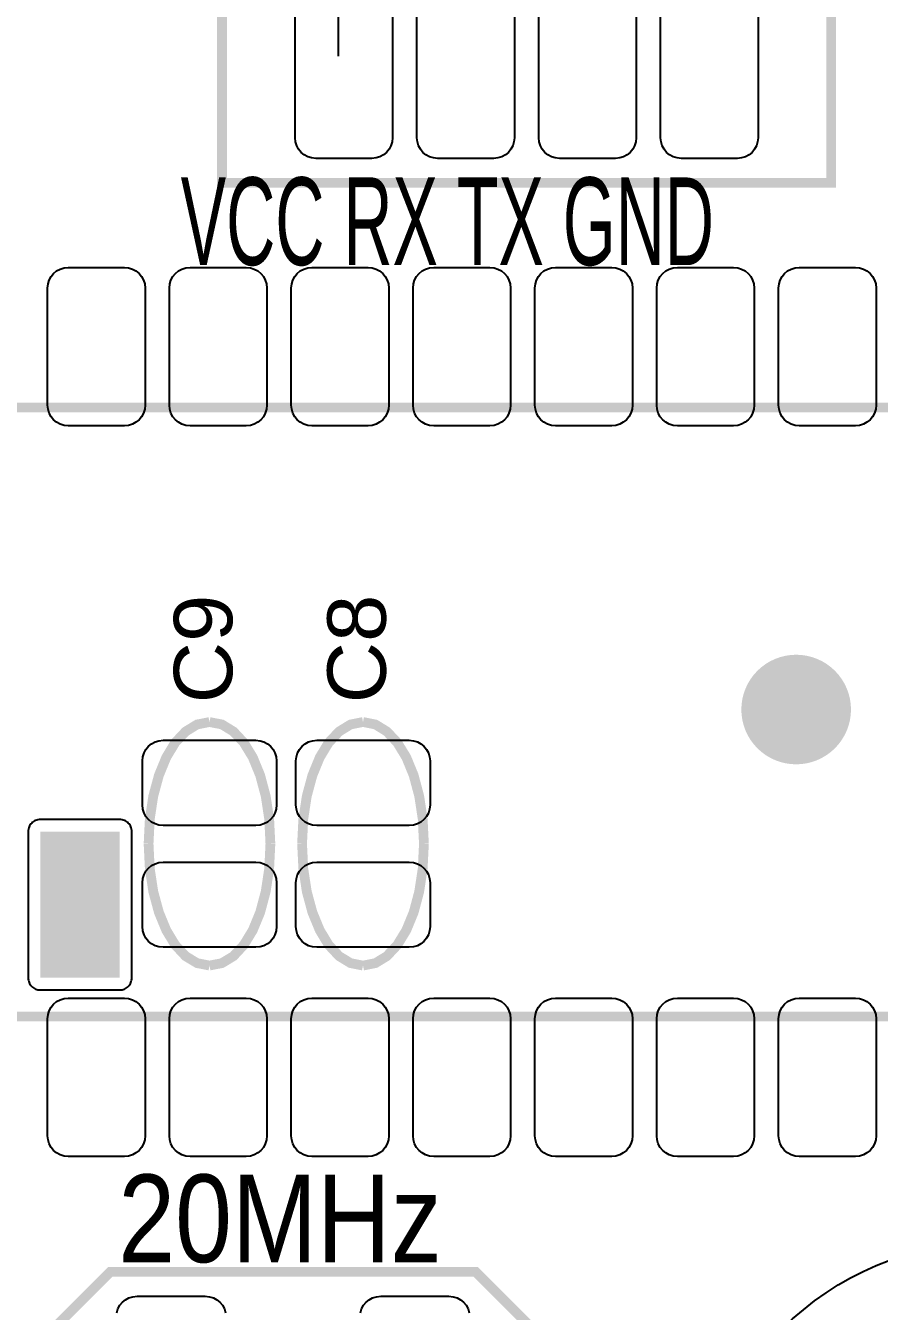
# Model space of a CAD drawing. Header units: inches. Extents: x 18.7 to 39.4, y 4.3 to 20.5.
# Drawn here: x 34.265 to 35.019, y 11.857 to 12.994 of the extents above; entities that cross this region are included whole.
import ezdxf

# ---------------------------------------------------------------- set-up
doc = ezdxf.new("R2010")
doc.units = ezdxf.units.IN
doc.header["$MEASUREMENT"] = 0
doc.layers.add('WIRES', color=7, linetype='Continuous')
doc.styles.get("Standard").update_dxf_attribs({"font": 'arial.ttf'})

# ---------------------------------------------------------------- blocks, each defined once
blk = doc.blocks.new('RPAD')
blk.add_trace([(-0.5, -0.5), (-0.5, 0.5), (0.5, -0.5), (0.5, 0.5)])
blk = doc.blocks.new('EPAD')
at = {"const_width": 0.5}
blk.add_lwpolyline([(-0.25, 0, 1), (0.25, 0, 1)], format="xyb", close=True, dxfattribs=at)
blk = doc.blocks.new('tarjetacontrol3')
at = {"const_width": 0.012}
for points in [[(51.671, 39.8445), (52.421, 39.8445), (52.421, 40.2195), (51.671, 40.2195), (51.671, 39.8445)], [(51.671, 39.8445), (52.421, 39.8445), (52.421, 40.2195), (51.671, 40.2195), (51.671, 39.8445)], [(51.671, 39.8445), (52.421, 39.8445), (52.421, 40.2195), (51.671, 40.2195), (51.671, 39.8445)], [(49.7913, 39.5676), (52.7913, 39.5676)], [(49.7913, 39.5676), (52.7913, 39.5676)], [(49.7913, 39.5676), (52.7913, 39.5676)], [(51.6556, 39.1802), (51.6404, 39.1772), (51.6262, 39.1685), (51.6134, 39.1549), (51.6024, 39.1367), (51.5933, 39.1145), (51.5864, 39.089), (51.5821, 39.0607), (51.5806, 39.0302)], [(51.6556, 39.1802), (51.6404, 39.1772), (51.6262, 39.1685), (51.6134, 39.1549), (51.6024, 39.1367), (51.5933, 39.1145), (51.5864, 39.089), (51.5821, 39.0607), (51.5806, 39.0302)], [(51.6556, 39.1802), (51.6404, 39.1772), (51.6262, 39.1685), (51.6134, 39.1549), (51.6024, 39.1367), (51.5933, 39.1145), (51.5864, 39.089), (51.5821, 39.0607), (51.5806, 39.0302)], [(51.6556, 39.1802), (51.6709, 39.1772), (51.6851, 39.1685), (51.6978, 39.1549), (51.7089, 39.1367), (51.718, 39.1145), (51.7248, 39.089), (51.7291, 39.0607), (51.7306, 39.0302)], [(51.6556, 39.1802), (51.6709, 39.1772), (51.6851, 39.1685), (51.6978, 39.1549), (51.7089, 39.1367), (51.718, 39.1145), (51.7248, 39.089), (51.7291, 39.0607), (51.7306, 39.0302)], [(51.6556, 39.1802), (51.6709, 39.1772), (51.6851, 39.1685), (51.6978, 39.1549), (51.7089, 39.1367), (51.718, 39.1145), (51.7248, 39.089), (51.7291, 39.0607), (51.7306, 39.0302)], [(51.8446, 39.1802), (51.8293, 39.1772), (51.8152, 39.1685), (51.8024, 39.1549), (51.7914, 39.1367), (51.7823, 39.1145), (51.7754, 39.089), (51.7711, 39.0607), (51.7696, 39.0302)], [(51.8446, 39.1802), (51.8293, 39.1772), (51.8152, 39.1685), (51.8024, 39.1549), (51.7914, 39.1367), (51.7823, 39.1145), (51.7754, 39.089), (51.7711, 39.0607), (51.7696, 39.0302)], [(51.8446, 39.1802), (51.8293, 39.1772), (51.8152, 39.1685), (51.8024, 39.1549), (51.7914, 39.1367), (51.7823, 39.1145), (51.7754, 39.089), (51.7711, 39.0607), (51.7696, 39.0302)], [(51.8446, 39.1802), (51.8599, 39.1772), (51.874, 39.1685), (51.8868, 39.1549), (51.8979, 39.1367), (51.907, 39.1145), (51.9138, 39.089), (51.9181, 39.0607), (51.9196, 39.0302)], [(51.8446, 39.1802), (51.8599, 39.1772), (51.874, 39.1685), (51.8868, 39.1549), (51.8979, 39.1367), (51.907, 39.1145), (51.9138, 39.089), (51.9181, 39.0607), (51.9196, 39.0302)], [(51.8446, 39.1802), (51.8599, 39.1772), (51.874, 39.1685), (51.8868, 39.1549), (51.8979, 39.1367), (51.907, 39.1145), (51.9138, 39.089), (51.9181, 39.0607), (51.9196, 39.0302)], [(51.6556, 38.8802), (51.6404, 38.8832), (51.6262, 38.8918), (51.6134, 38.9055), (51.6024, 38.9237), (51.5933, 38.9458), (51.5864, 38.9713), (51.5821, 38.9996), (51.5806, 39.0302)], [(51.6556, 38.8802), (51.6404, 38.8832), (51.6262, 38.8918), (51.6134, 38.9055), (51.6024, 38.9237), (51.5933, 38.9458), (51.5864, 38.9713), (51.5821, 38.9996), (51.5806, 39.0302)], [(51.6556, 38.8802), (51.6404, 38.8832), (51.6262, 38.8918), (51.6134, 38.9055), (51.6024, 38.9237), (51.5933, 38.9458), (51.5864, 38.9713), (51.5821, 38.9996), (51.5806, 39.0302)], [(51.6556, 38.8802), (51.6709, 38.8832), (51.6851, 38.8918), (51.6978, 38.9055), (51.7089, 38.9237), (51.718, 38.9458), (51.7248, 38.9713), (51.7291, 38.9996), (51.7306, 39.0302)], [(51.6556, 38.8802), (51.6709, 38.8832), (51.6851, 38.8918), (51.6978, 38.9055), (51.7089, 38.9237), (51.718, 38.9458), (51.7248, 38.9713), (51.7291, 38.9996), (51.7306, 39.0302)], [(51.6556, 38.8802), (51.6709, 38.8832), (51.6851, 38.8918), (51.6978, 38.9055), (51.7089, 38.9237), (51.718, 38.9458), (51.7248, 38.9713), (51.7291, 38.9996), (51.7306, 39.0302)], [(51.8446, 38.8802), (51.8293, 38.8832), (51.8152, 38.8918), (51.8024, 38.9055), (51.7914, 38.9237), (51.7823, 38.9458), (51.7754, 38.9713), (51.7711, 38.9996), (51.7696, 39.0302)], [(51.8446, 38.8802), (51.8293, 38.8832), (51.8152, 38.8918), (51.8024, 38.9055), (51.7914, 38.9237), (51.7823, 38.9458), (51.7754, 38.9713), (51.7711, 38.9996), (51.7696, 39.0302)], [(51.8446, 38.8802), (51.8293, 38.8832), (51.8152, 38.8918), (51.8024, 38.9055), (51.7914, 38.9237), (51.7823, 38.9458), (51.7754, 38.9713), (51.7711, 38.9996), (51.7696, 39.0302)], [(51.8446, 38.8802), (51.8599, 38.8832), (51.874, 38.8918), (51.8868, 38.9055), (51.8979, 38.9237), (51.907, 38.9458), (51.9138, 38.9713), (51.9181, 38.9996), (51.9196, 39.0302)], [(51.8446, 38.8802), (51.8599, 38.8832), (51.874, 38.8918), (51.8868, 38.9055), (51.8979, 38.9237), (51.907, 38.9458), (51.9138, 38.9713), (51.9181, 38.9996), (51.9196, 39.0302)], [(51.8446, 38.8802), (51.8599, 38.8832), (51.874, 38.8918), (51.8868, 38.9055), (51.8979, 38.9237), (51.907, 38.9458), (51.9138, 38.9713), (51.9181, 38.9996), (51.9196, 39.0302)], [(49.7913, 38.8176), (52.7913, 38.8176)], [(49.7913, 38.8176), (52.7913, 38.8176)], [(49.7913, 38.8176), (52.7913, 38.8176)], [(51.9834, 38.2028), (51.5334, 38.2028), (51.4584, 38.2778), (51.4584, 38.4278), (51.5334, 38.5028), (51.9834, 38.5028), (52.0584, 38.4278), (52.0584, 38.2778), (51.9834, 38.2028)], [(51.9834, 38.2028), (51.5334, 38.2028), (51.4584, 38.2778), (51.4584, 38.4278), (51.5334, 38.5028), (51.9834, 38.5028), (52.0584, 38.4278), (52.0584, 38.2778), (51.9834, 38.2028)], [(51.9834, 38.2028), (51.5334, 38.2028), (51.4584, 38.2778), (51.4584, 38.4278), (51.5334, 38.5028), (51.9834, 38.5028), (52.0584, 38.4278), (52.0584, 38.2778), (51.9834, 38.2028)]]:
    blk.add_lwpolyline(points, dxfattribs=at)
for points in [[(51.881, 40.089), (51.881, 39.9), (51.8805, 39.8948), (51.879, 39.89), (51.8767, 39.8857), (51.8736, 39.8819), (51.8699, 39.8788), (51.8655, 39.8765), (51.8607, 39.875), (51.8555, 39.8745), (51.7865, 39.8745), (51.7813, 39.875), (51.7765, 39.8765), (51.7721, 39.8788), (51.7684, 39.8819), (51.7653, 39.8857), (51.763, 39.89), (51.7615, 39.8948), (51.761, 39.9), (51.761, 40.089)], [(52.031, 40.089), (52.031, 39.9), (52.0305, 39.8948), (52.029, 39.89), (52.0267, 39.8857), (52.0236, 39.8819), (52.0199, 39.8788), (52.0155, 39.8765), (52.0107, 39.875), (52.0055, 39.8745), (51.9365, 39.8745), (51.9313, 39.875), (51.9265, 39.8765), (51.9221, 39.8788), (51.9184, 39.8819), (51.9153, 39.8857), (51.913, 39.89), (51.9115, 39.8948), (51.911, 39.9), (51.911, 40.089)], [(52.181, 40.089), (52.181, 39.9), (52.1805, 39.8948), (52.179, 39.89), (52.1767, 39.8857), (52.1736, 39.8819), (52.1699, 39.8788), (52.1655, 39.8765), (52.1607, 39.875), (52.1555, 39.8745), (52.0865, 39.8745), (52.0813, 39.875), (52.0765, 39.8765), (52.0721, 39.8788), (52.0684, 39.8819), (52.0653, 39.8857), (52.063, 39.89), (52.0615, 39.8948), (52.061, 39.9), (52.061, 40.089)], [(52.331, 40.089), (52.331, 39.9), (52.3305, 39.8948), (52.329, 39.89), (52.3267, 39.8857), (52.3236, 39.8819), (52.3199, 39.8788), (52.3155, 39.8765), (52.3107, 39.875), (52.3055, 39.8745), (52.2365, 39.8745), (52.2313, 39.875), (52.2265, 39.8765), (52.2221, 39.8788), (52.2184, 39.8819), (52.2153, 39.8857), (52.213, 39.89), (52.2115, 39.8948), (52.211, 39.9), (52.211, 40.089)], [(51.5414, 38.4525), (51.5429, 38.4573), (51.5452, 38.4617), (51.5483, 38.4654), (51.552, 38.4685), (51.5564, 38.4708), (51.5612, 38.4723), (51.5664, 38.4728), (51.6504, 38.4728), (51.6556, 38.4723), (51.6604, 38.4708), (51.6648, 38.4685), (51.6685, 38.4654), (51.6716, 38.4617), (51.6739, 38.4573), (51.6754, 38.4525)], [(51.8414, 38.4525), (51.8429, 38.4573), (51.8452, 38.4617), (51.8483, 38.4654), (51.852, 38.4685), (51.8564, 38.4708), (51.8612, 38.4723), (51.8664, 38.4728), (51.9504, 38.4728), (51.9556, 38.4723), (51.9604, 38.4708), (51.9648, 38.4685), (51.9685, 38.4654), (51.9716, 38.4617), (51.9739, 38.4573), (51.9754, 38.4525)]]:
    blk.add_lwpolyline(points)
for points in [[(51.5508, 39.5451), (51.4818, 39.5451), (51.4765, 39.5456), (51.4717, 39.547), (51.4674, 39.5494), (51.4636, 39.5524), (51.4605, 39.5562), (51.4582, 39.5605), (51.4568, 39.5654), (51.4563, 39.5706), (51.4563, 39.7146), (51.4568, 39.7198), (51.4582, 39.7246), (51.4605, 39.7289), (51.4636, 39.7327), (51.4674, 39.7358), (51.4717, 39.7381), (51.4765, 39.7396), (51.4818, 39.7401), (51.5508, 39.7401), (51.556, 39.7396), (51.5608, 39.7381), (51.5651, 39.7358), (51.5689, 39.7327), (51.572, 39.7289), (51.5743, 39.7246), (51.5758, 39.7198), (51.5763, 39.7146), (51.5763, 39.5706), (51.5758, 39.5654), (51.5743, 39.5605), (51.572, 39.5562), (51.5689, 39.5524), (51.5651, 39.5494), (51.5608, 39.547), (51.556, 39.5456), (51.5508, 39.5451)], [(51.7008, 39.5451), (51.6318, 39.5451), (51.6265, 39.5456), (51.6217, 39.547), (51.6174, 39.5494), (51.6136, 39.5524), (51.6105, 39.5562), (51.6082, 39.5605), (51.6068, 39.5654), (51.6063, 39.5706), (51.6063, 39.7146), (51.6068, 39.7198), (51.6082, 39.7246), (51.6105, 39.7289), (51.6136, 39.7327), (51.6174, 39.7358), (51.6217, 39.7381), (51.6265, 39.7396), (51.6318, 39.7401), (51.7008, 39.7401), (51.706, 39.7396), (51.7108, 39.7381), (51.7151, 39.7358), (51.7189, 39.7327), (51.722, 39.7289), (51.7243, 39.7246), (51.7258, 39.7198), (51.7263, 39.7146), (51.7263, 39.5706), (51.7258, 39.5654), (51.7243, 39.5605), (51.722, 39.5562), (51.7189, 39.5524), (51.7151, 39.5494), (51.7108, 39.547), (51.706, 39.5456), (51.7008, 39.5451)], [(51.8508, 39.5451), (51.7818, 39.5451), (51.7765, 39.5456), (51.7717, 39.547), (51.7674, 39.5494), (51.7636, 39.5524), (51.7605, 39.5562), (51.7582, 39.5605), (51.7568, 39.5654), (51.7563, 39.5706), (51.7563, 39.7146), (51.7568, 39.7198), (51.7582, 39.7246), (51.7605, 39.7289), (51.7636, 39.7327), (51.7674, 39.7358), (51.7717, 39.7381), (51.7765, 39.7396), (51.7818, 39.7401), (51.8508, 39.7401), (51.856, 39.7396), (51.8608, 39.7381), (51.8651, 39.7358), (51.8689, 39.7327), (51.872, 39.7289), (51.8743, 39.7246), (51.8758, 39.7198), (51.8763, 39.7146), (51.8763, 39.5706), (51.8758, 39.5654), (51.8743, 39.5605), (51.872, 39.5562), (51.8689, 39.5524), (51.8651, 39.5494), (51.8608, 39.547), (51.856, 39.5456), (51.8508, 39.5451)], [(52.0008, 39.5451), (51.9318, 39.5451), (51.9265, 39.5456), (51.9217, 39.547), (51.9174, 39.5494), (51.9136, 39.5524), (51.9105, 39.5562), (51.9082, 39.5605), (51.9068, 39.5654), (51.9063, 39.5706), (51.9063, 39.7146), (51.9068, 39.7198), (51.9082, 39.7246), (51.9105, 39.7289), (51.9136, 39.7327), (51.9174, 39.7358), (51.9217, 39.7381), (51.9265, 39.7396), (51.9318, 39.7401), (52.0008, 39.7401), (52.006, 39.7396), (52.0108, 39.7381), (52.0151, 39.7358), (52.0189, 39.7327), (52.022, 39.7289), (52.0243, 39.7246), (52.0258, 39.7198), (52.0263, 39.7146), (52.0263, 39.5706), (52.0258, 39.5654), (52.0243, 39.5605), (52.022, 39.5562), (52.0189, 39.5524), (52.0151, 39.5494), (52.0108, 39.547), (52.006, 39.5456), (52.0008, 39.5451)], [(52.1508, 39.5451), (52.0818, 39.5451), (52.0765, 39.5456), (52.0717, 39.547), (52.0674, 39.5494), (52.0636, 39.5524), (52.0605, 39.5562), (52.0582, 39.5605), (52.0568, 39.5654), (52.0563, 39.5706), (52.0563, 39.7146), (52.0568, 39.7198), (52.0582, 39.7246), (52.0605, 39.7289), (52.0636, 39.7327), (52.0674, 39.7358), (52.0717, 39.7381), (52.0765, 39.7396), (52.0818, 39.7401), (52.1508, 39.7401), (52.156, 39.7396), (52.1608, 39.7381), (52.1651, 39.7358), (52.1689, 39.7327), (52.172, 39.7289), (52.1743, 39.7246), (52.1758, 39.7198), (52.1763, 39.7146), (52.1763, 39.5706), (52.1758, 39.5654), (52.1743, 39.5605), (52.172, 39.5562), (52.1689, 39.5524), (52.1651, 39.5494), (52.1608, 39.547), (52.156, 39.5456), (52.1508, 39.5451)], [(52.3008, 39.5451), (52.2318, 39.5451), (52.2265, 39.5456), (52.2217, 39.547), (52.2174, 39.5494), (52.2136, 39.5524), (52.2105, 39.5562), (52.2082, 39.5605), (52.2068, 39.5654), (52.2063, 39.5706), (52.2063, 39.7146), (52.2068, 39.7198), (52.2082, 39.7246), (52.2105, 39.7289), (52.2136, 39.7327), (52.2174, 39.7358), (52.2217, 39.7381), (52.2265, 39.7396), (52.2318, 39.7401), (52.3008, 39.7401), (52.306, 39.7396), (52.3108, 39.7381), (52.3151, 39.7358), (52.3189, 39.7327), (52.322, 39.7289), (52.3243, 39.7246), (52.3258, 39.7198), (52.3263, 39.7146), (52.3263, 39.5706), (52.3258, 39.5654), (52.3243, 39.5605), (52.322, 39.5562), (52.3189, 39.5524), (52.3151, 39.5494), (52.3108, 39.547), (52.306, 39.5456), (52.3008, 39.5451)], [(52.4508, 39.5451), (52.3818, 39.5451), (52.3765, 39.5456), (52.3717, 39.547), (52.3674, 39.5494), (52.3636, 39.5524), (52.3605, 39.5562), (52.3582, 39.5605), (52.3568, 39.5654), (52.3563, 39.5706), (52.3563, 39.7146), (52.3568, 39.7198), (52.3582, 39.7246), (52.3605, 39.7289), (52.3636, 39.7327), (52.3674, 39.7358), (52.3717, 39.7381), (52.3765, 39.7396), (52.3818, 39.7401), (52.4508, 39.7401), (52.456, 39.7396), (52.4608, 39.7381), (52.4651, 39.7358), (52.4689, 39.7327), (52.472, 39.7289), (52.4743, 39.7246), (52.4758, 39.7198), (52.4763, 39.7146), (52.4763, 39.5706), (52.4758, 39.5654), (52.4743, 39.5605), (52.472, 39.5562), (52.4689, 39.5524), (52.4651, 39.5494), (52.4608, 39.547), (52.456, 39.5456), (52.4508, 39.5451)], [(51.5731, 39.0782), (51.5731, 39.1322), (51.5736, 39.1374), (51.5751, 39.1422), (51.5774, 39.1465), (51.5805, 39.1503), (51.5843, 39.1534), (51.5886, 39.1557), (51.5934, 39.1572), (51.5986, 39.1577), (51.7126, 39.1577), (51.7178, 39.1572), (51.7227, 39.1557), (51.727, 39.1534), (51.7308, 39.1503), (51.7338, 39.1465), (51.7362, 39.1422), (51.7376, 39.1374), (51.7381, 39.1322), (51.7381, 39.0782), (51.7376, 39.073), (51.7362, 39.0681), (51.7338, 39.0638), (51.7308, 39.06), (51.727, 39.057), (51.7227, 39.0546), (51.7178, 39.0532), (51.7126, 39.0527), (51.5986, 39.0527), (51.5934, 39.0532), (51.5886, 39.0546), (51.5843, 39.057), (51.5805, 39.06), (51.5774, 39.0638), (51.5751, 39.0681), (51.5736, 39.073), (51.5731, 39.0782)], [(51.7621, 39.0782), (51.7621, 39.1322), (51.7626, 39.1374), (51.7641, 39.1422), (51.7664, 39.1465), (51.7695, 39.1503), (51.7732, 39.1534), (51.7776, 39.1557), (51.7824, 39.1572), (51.7876, 39.1577), (51.9016, 39.1577), (51.9068, 39.1572), (51.9116, 39.1557), (51.916, 39.1534), (51.9197, 39.1503), (51.9228, 39.1465), (51.9251, 39.1422), (51.9266, 39.1374), (51.9271, 39.1322), (51.9271, 39.0782), (51.9266, 39.073), (51.9251, 39.0681), (51.9228, 39.0638), (51.9197, 39.06), (51.916, 39.057), (51.9116, 39.0546), (51.9068, 39.0532), (51.9016, 39.0527), (51.7876, 39.0527), (51.7824, 39.0532), (51.7776, 39.0546), (51.7732, 39.057), (51.7695, 39.06), (51.7664, 39.0638), (51.7641, 39.0681), (51.7626, 39.073), (51.7621, 39.0782)], [(51.5449, 39.0602), (51.4474, 39.0602), (51.4459, 39.0601), (51.4444, 39.0599), (51.4429, 39.0595), (51.4415, 39.059), (51.4402, 39.0584), (51.439, 39.0576), (51.4378, 39.0568), (51.4368, 39.0558), (51.4358, 39.0548), (51.435, 39.0536), (51.4342, 39.0524), (51.4336, 39.0511), (51.4331, 39.0497), (51.4327, 39.0482), (51.4325, 39.0467), (51.4324, 39.0452), (51.4324, 38.8652), (51.4325, 38.8636), (51.4327, 38.8621), (51.4331, 38.8607), (51.4336, 38.8593), (51.4342, 38.858), (51.435, 38.8567), (51.4358, 38.8556), (51.4368, 38.8545), (51.4378, 38.8535), (51.439, 38.8527), (51.4402, 38.8519), (51.4415, 38.8513), (51.4429, 38.8508), (51.4444, 38.8505), (51.4459, 38.8502), (51.4474, 38.8502), (51.5449, 38.8502), (51.5465, 38.8502), (51.548, 38.8505), (51.5494, 38.8508), (51.5508, 38.8513), (51.5522, 38.8519), (51.5534, 38.8527), (51.5545, 38.8535), (51.5556, 38.8545), (51.5566, 38.8556), (51.5574, 38.8567), (51.5582, 38.858), (51.5588, 38.8593), (51.5593, 38.8607), (51.5596, 38.8621), (51.5599, 38.8636), (51.5599, 38.8652), (51.5599, 39.0452), (51.5599, 39.0467), (51.5596, 39.0482), (51.5593, 39.0497), (51.5588, 39.0511), (51.5582, 39.0524), (51.5574, 39.0536), (51.5566, 39.0548), (51.5556, 39.0558), (51.5545, 39.0568), (51.5534, 39.0576), (51.5522, 39.0584), (51.5508, 39.059), (51.5494, 39.0595), (51.548, 39.0599), (51.5465, 39.0601), (51.5449, 39.0602)], [(51.5731, 38.9282), (51.5731, 38.9822), (51.5736, 38.9874), (51.5751, 38.9922), (51.5774, 38.9965), (51.5805, 39.0003), (51.5843, 39.0034), (51.5886, 39.0057), (51.5934, 39.0072), (51.5986, 39.0077), (51.7126, 39.0077), (51.7178, 39.0072), (51.7227, 39.0057), (51.727, 39.0034), (51.7308, 39.0003), (51.7338, 38.9965), (51.7362, 38.9922), (51.7376, 38.9874), (51.7381, 38.9822), (51.7381, 38.9282), (51.7376, 38.923), (51.7362, 38.9181), (51.7338, 38.9138), (51.7308, 38.91), (51.727, 38.907), (51.7227, 38.9046), (51.7178, 38.9032), (51.7126, 38.9027), (51.5986, 38.9027), (51.5934, 38.9032), (51.5886, 38.9046), (51.5843, 38.907), (51.5805, 38.91), (51.5774, 38.9138), (51.5751, 38.9181), (51.5736, 38.923), (51.5731, 38.9282)], [(51.7621, 38.9282), (51.7621, 38.9822), (51.7626, 38.9874), (51.7641, 38.9922), (51.7664, 38.9965), (51.7695, 39.0003), (51.7732, 39.0034), (51.7776, 39.0057), (51.7824, 39.0072), (51.7876, 39.0077), (51.9016, 39.0077), (51.9068, 39.0072), (51.9116, 39.0057), (51.916, 39.0034), (51.9197, 39.0003), (51.9228, 38.9965), (51.9251, 38.9922), (51.9266, 38.9874), (51.9271, 38.9822), (51.9271, 38.9282), (51.9266, 38.923), (51.9251, 38.9181), (51.9228, 38.9138), (51.9197, 38.91), (51.916, 38.907), (51.9116, 38.9046), (51.9068, 38.9032), (51.9016, 38.9027), (51.7876, 38.9027), (51.7824, 38.9032), (51.7776, 38.9046), (51.7732, 38.907), (51.7695, 38.91), (51.7664, 38.9138), (51.7641, 38.9181), (51.7626, 38.923), (51.7621, 38.9282)], [(51.4818, 38.8401), (51.5508, 38.8401), (51.556, 38.8396), (51.5608, 38.8381), (51.5651, 38.8358), (51.5689, 38.8327), (51.572, 38.8289), (51.5743, 38.8246), (51.5758, 38.8198), (51.5763, 38.8146), (51.5763, 38.6706), (51.5758, 38.6654), (51.5743, 38.6605), (51.572, 38.6562), (51.5689, 38.6524), (51.5651, 38.6494), (51.5608, 38.647), (51.556, 38.6456), (51.5508, 38.6451), (51.4818, 38.6451), (51.4765, 38.6456), (51.4717, 38.647), (51.4674, 38.6494), (51.4636, 38.6524), (51.4605, 38.6562), (51.4582, 38.6605), (51.4568, 38.6654), (51.4563, 38.6706), (51.4563, 38.8146), (51.4568, 38.8198), (51.4582, 38.8246), (51.4605, 38.8289), (51.4636, 38.8327), (51.4674, 38.8358), (51.4717, 38.8381), (51.4765, 38.8396), (51.4818, 38.8401)], [(51.6318, 38.8401), (51.7008, 38.8401), (51.706, 38.8396), (51.7108, 38.8381), (51.7151, 38.8358), (51.7189, 38.8327), (51.722, 38.8289), (51.7243, 38.8246), (51.7258, 38.8198), (51.7263, 38.8146), (51.7263, 38.6706), (51.7258, 38.6654), (51.7243, 38.6605), (51.722, 38.6562), (51.7189, 38.6524), (51.7151, 38.6494), (51.7108, 38.647), (51.706, 38.6456), (51.7008, 38.6451), (51.6318, 38.6451), (51.6265, 38.6456), (51.6217, 38.647), (51.6174, 38.6494), (51.6136, 38.6524), (51.6105, 38.6562), (51.6082, 38.6605), (51.6068, 38.6654), (51.6063, 38.6706), (51.6063, 38.8146), (51.6068, 38.8198), (51.6082, 38.8246), (51.6105, 38.8289), (51.6136, 38.8327), (51.6174, 38.8358), (51.6217, 38.8381), (51.6265, 38.8396), (51.6318, 38.8401)], [(51.7818, 38.8401), (51.8508, 38.8401), (51.856, 38.8396), (51.8608, 38.8381), (51.8651, 38.8358), (51.8689, 38.8327), (51.872, 38.8289), (51.8743, 38.8246), (51.8758, 38.8198), (51.8763, 38.8146), (51.8763, 38.6706), (51.8758, 38.6654), (51.8743, 38.6605), (51.872, 38.6562), (51.8689, 38.6524), (51.8651, 38.6494), (51.8608, 38.647), (51.856, 38.6456), (51.8508, 38.6451), (51.7818, 38.6451), (51.7765, 38.6456), (51.7717, 38.647), (51.7674, 38.6494), (51.7636, 38.6524), (51.7605, 38.6562), (51.7582, 38.6605), (51.7568, 38.6654), (51.7563, 38.6706), (51.7563, 38.8146), (51.7568, 38.8198), (51.7582, 38.8246), (51.7605, 38.8289), (51.7636, 38.8327), (51.7674, 38.8358), (51.7717, 38.8381), (51.7765, 38.8396), (51.7818, 38.8401)], [(51.9318, 38.8401), (52.0008, 38.8401), (52.006, 38.8396), (52.0108, 38.8381), (52.0151, 38.8358), (52.0189, 38.8327), (52.022, 38.8289), (52.0243, 38.8246), (52.0258, 38.8198), (52.0263, 38.8146), (52.0263, 38.6706), (52.0258, 38.6654), (52.0243, 38.6605), (52.022, 38.6562), (52.0189, 38.6524), (52.0151, 38.6494), (52.0108, 38.647), (52.006, 38.6456), (52.0008, 38.6451), (51.9318, 38.6451), (51.9265, 38.6456), (51.9217, 38.647), (51.9174, 38.6494), (51.9136, 38.6524), (51.9105, 38.6562), (51.9082, 38.6605), (51.9068, 38.6654), (51.9063, 38.6706), (51.9063, 38.8146), (51.9068, 38.8198), (51.9082, 38.8246), (51.9105, 38.8289), (51.9136, 38.8327), (51.9174, 38.8358), (51.9217, 38.8381), (51.9265, 38.8396), (51.9318, 38.8401)], [(52.0818, 38.8401), (52.1508, 38.8401), (52.156, 38.8396), (52.1608, 38.8381), (52.1651, 38.8358), (52.1689, 38.8327), (52.172, 38.8289), (52.1743, 38.8246), (52.1758, 38.8198), (52.1763, 38.8146), (52.1763, 38.6706), (52.1758, 38.6654), (52.1743, 38.6605), (52.172, 38.6562), (52.1689, 38.6524), (52.1651, 38.6494), (52.1608, 38.647), (52.156, 38.6456), (52.1508, 38.6451), (52.0818, 38.6451), (52.0765, 38.6456), (52.0717, 38.647), (52.0674, 38.6494), (52.0636, 38.6524), (52.0605, 38.6562), (52.0582, 38.6605), (52.0568, 38.6654), (52.0563, 38.6706), (52.0563, 38.8146), (52.0568, 38.8198), (52.0582, 38.8246), (52.0605, 38.8289), (52.0636, 38.8327), (52.0674, 38.8358), (52.0717, 38.8381), (52.0765, 38.8396), (52.0818, 38.8401)], [(52.2318, 38.8401), (52.3008, 38.8401), (52.306, 38.8396), (52.3108, 38.8381), (52.3151, 38.8358), (52.3189, 38.8327), (52.322, 38.8289), (52.3243, 38.8246), (52.3258, 38.8198), (52.3263, 38.8146), (52.3263, 38.6706), (52.3258, 38.6654), (52.3243, 38.6605), (52.322, 38.6562), (52.3189, 38.6524), (52.3151, 38.6494), (52.3108, 38.647), (52.306, 38.6456), (52.3008, 38.6451), (52.2318, 38.6451), (52.2265, 38.6456), (52.2217, 38.647), (52.2174, 38.6494), (52.2136, 38.6524), (52.2105, 38.6562), (52.2082, 38.6605), (52.2068, 38.6654), (52.2063, 38.6706), (52.2063, 38.8146), (52.2068, 38.8198), (52.2082, 38.8246), (52.2105, 38.8289), (52.2136, 38.8327), (52.2174, 38.8358), (52.2217, 38.8381), (52.2265, 38.8396), (52.2318, 38.8401)], [(52.3818, 38.8401), (52.4508, 38.8401), (52.456, 38.8396), (52.4608, 38.8381), (52.4651, 38.8358), (52.4689, 38.8327), (52.472, 38.8289), (52.4743, 38.8246), (52.4758, 38.8198), (52.4763, 38.8146), (52.4763, 38.6706), (52.4758, 38.6654), (52.4743, 38.6605), (52.472, 38.6562), (52.4689, 38.6524), (52.4651, 38.6494), (52.4608, 38.647), (52.456, 38.6456), (52.4508, 38.6451), (52.3818, 38.6451), (52.3765, 38.6456), (52.3717, 38.647), (52.3674, 38.6494), (52.3636, 38.6524), (52.3605, 38.6562), (52.3582, 38.6605), (52.3568, 38.6654), (52.3563, 38.6706), (52.3563, 38.8146), (52.3568, 38.8198), (52.3582, 38.8246), (52.3605, 38.8289), (52.3636, 38.8327), (52.3674, 38.8358), (52.3717, 38.8381), (52.3765, 38.8396), (52.3818, 38.8401)]]:
    blk.add_lwpolyline(points, close=True)
blk.add_circle((52.6182, 38.1756), 0.3638)
blk.add_circle((52.6182, 38.1756), 0.3638)
blk.add_circle((52.6182, 38.1756), 0.3638)
for name, p, xscale, yscale in [('EPAD', (52.3779, 39.1956), 0.135, 0.135), ('RPAD', (51.4962, 38.9552), 0.0975, 0.18)]:
    blk.add_blockref(name, p, dxfattribs=dict(xscale=xscale, yscale=yscale))
for s, width, p in [('VCC RX TX GND', 0.555556, (51.6202, 39.7431)), ('VCC RX TX GND', 0.555556, (51.6202, 39.7431)), ('VCC RX TX GND', 0.555556, (51.6202, 39.7431)), ('20MHz', 0.833333, (51.5434, 38.5148)), ('20MHz', 0.833333, (51.5434, 38.5148)), ('20MHz', 0.833333, (51.5434, 38.5148))]:
    blk.add_text(s, height=0.108, dxfattribs=dict(width=width)).set_placement(p)
at = {"width": 1.041667}
for s, p in [('C9', (51.6837, 39.2032)), ('C9', (51.6837, 39.2032)), ('C9', (51.6837, 39.2032)), ('C8', (51.8727, 39.2032)), ('C8', (51.8727, 39.2032)), ('C8', (51.8727, 39.2032))]:
    blk.add_text(s, height=0.072, rotation=90, dxfattribs=at).set_placement(p)

msp = doc.modelspace()

# ---------------------------------------------------------------- linework, layer by layer
at = {"layer": 'WIRES'}
msp.add_line((34.5412, 13.2621), (34.5412, 12.9667), dxfattribs=at)

# ---------------------------------------------------------------- block references
at = {"xscale": 0.7177824070806114, "yscale": 0.7177824070806114, "zscale": 0.7177824070806114}
msp.add_blockref('tarjetacontrol3', (-2.6499, -15.745), dxfattribs=at)

doc.saveas('drawing.dxf')
